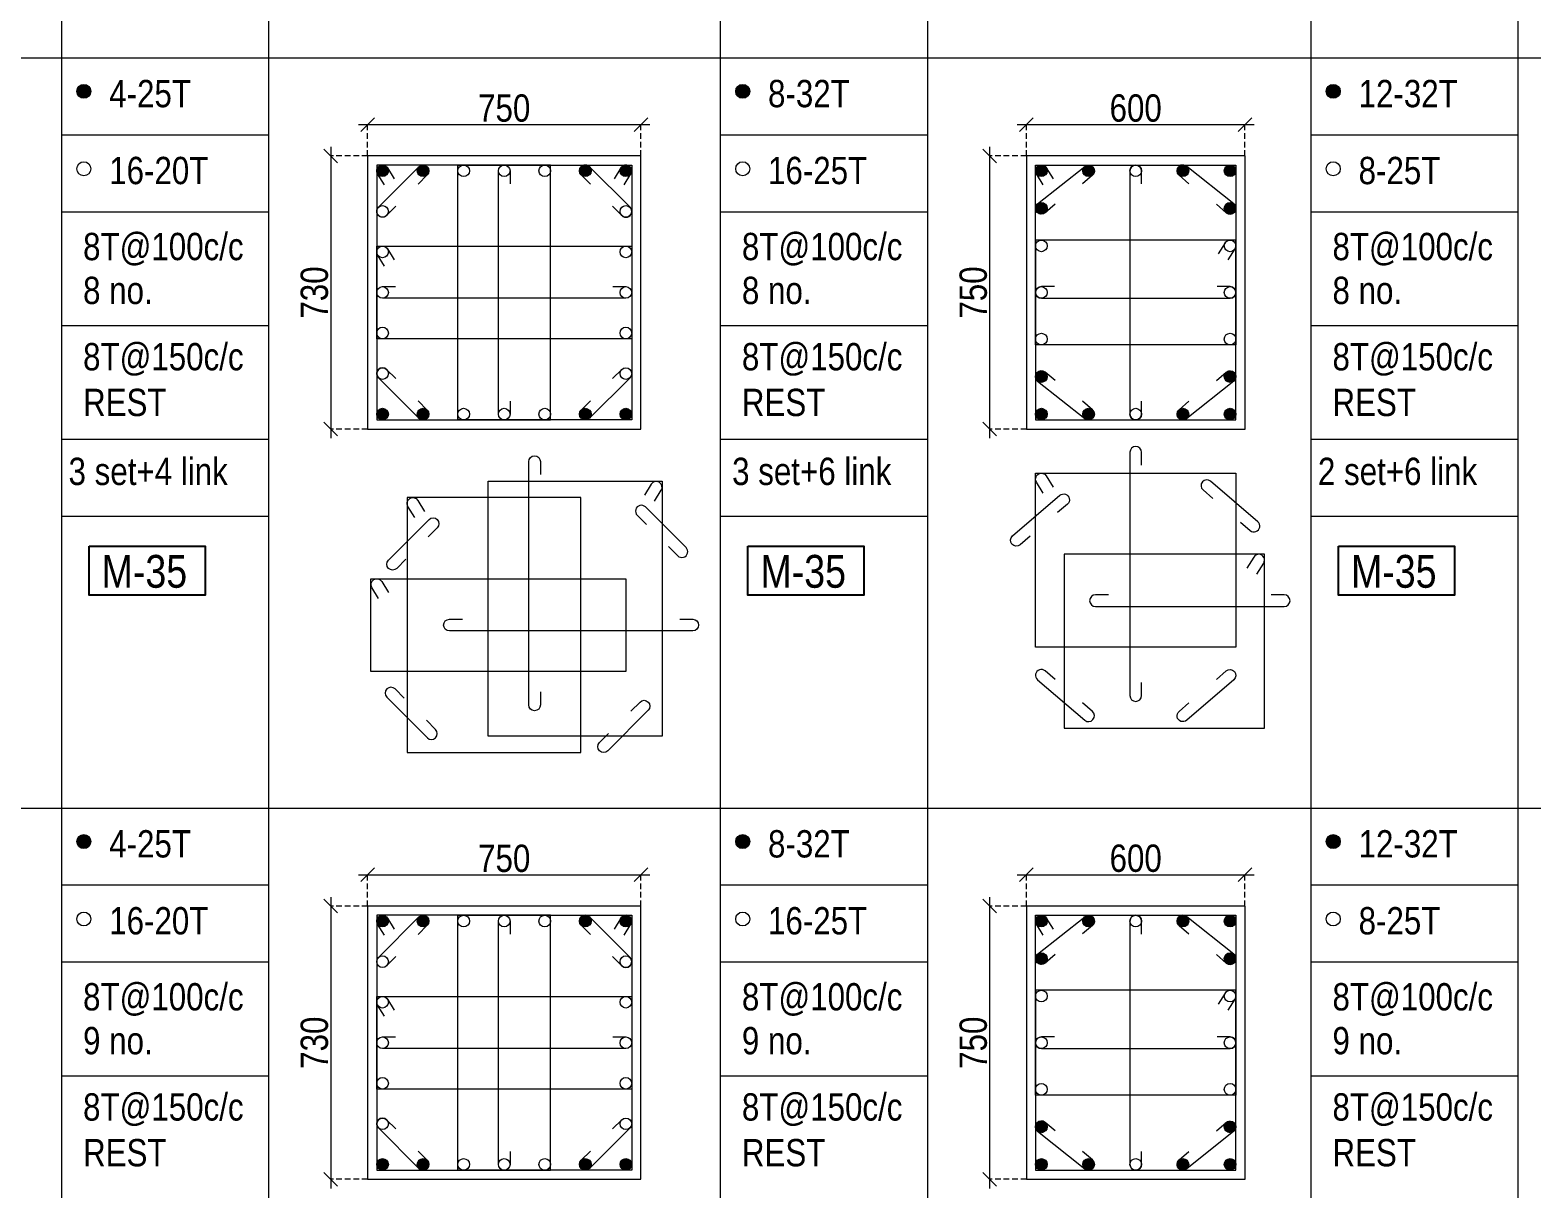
# Model space of a CAD drawing. Header units: millimetres. Extents: x 1112055 to 3390982, y -148532 to 766891.
# Drawn here: x 2329158 to 2345648, y 345047 to 357775 of the extents above; entities that cross this region are included whole.
import ezdxf
from ezdxf.enums import TextEntityAlignment as Align

# ---------------------------------------------------------------- set-up
doc = ezdxf.new("R2010")
doc.units = ezdxf.units.MM
doc.header["$PDMODE"] = 35
doc.header["$PDSIZE"] = -25
doc.linetypes.add('DASHED2', pattern=[0.375, 0.25, -0.125])
doc.linetypes.add('Hidden', pattern=[9.525, 6.35, -3.175])
for name, color, linetype, lineweight in [('B COL. SIZE DIM', 220, 'Continuous', 25), ('B COLSCH', 204, 'Continuous', 20), ('B COLUMN', 1, 'Hidden', 9), ('B STEEL', 34, 'Continuous', 15)]:
    doc.layers.add(name, color=color, linetype=linetype, lineweight=lineweight)
doc.layers.add('B TEXT', color=7, linetype='Continuous')
doc.styles.add('dim inside', font='romans.shx', dxfattribs={"width": 0.8, "height": 125})
doc.styles.add('SWINC', font='swissc.ttf')
doc.dimstyles.new('dim inside', dxfattribs={"dimtxt": 125, "dimasz": 100, "dimexe": 0, "dimexo": 0, "dimgap": 10, "dimtad": 0, "dimdec": 0, "dimzin": 0, "dimdsep": 46, "dimtxsty": 'dim inside', "dimblk": 'SMALL', "dimcen": 0.09, "dimadec": 0, "dimazin": 0, "dimtfac": 1, "dimtdec": 0, "dimtofl": 0, "dimtmove": 0, "dimatfit": 3, "dimfxl": 1, "dimtolj": 1, "dimtzin": 0, "dimarcsym": 2})

# ---------------------------------------------------------------- blocks, each defined once
blk = doc.blocks.new('_Oblique')
at = {"color": 0, "linetype": 'ByBlock', "lineweight": -2}
blk.add_line((-0.5, -0.5), (0.5, 0.5), dxfattribs=at)
blk = doc.blocks.new('*D918')
at = {"layer": 'B COL. SIZE DIM', "color": 250, "lineweight": 9, "ltscale": 250, "transparency": 16777216}
blk.add_line((2332764, 348498), (2335964, 348498), dxfattribs=at)
at = {"layer": 'B COL. SIZE DIM', "color": 250, "linetype": 'DASHED2', "lineweight": 9, "ltscale": 250, "transparency": 16777216}
for p, q in [((2332864, 348153), (2332864, 348498)), ((2335864, 348153), (2335864, 348498))]:
    blk.add_line(p, q, dxfattribs=at)
at = {"layer": 'Defpoints', "color": 0, "ltscale": 250, "transparency": 16777216}
for p in [(2335864, 348498), (2332864, 348153), (2335864, 348153)]:
    blk.add_point(p, dxfattribs=at)
at = {"layer": 'B COL. SIZE DIM', "color": 250, "lineweight": 9, "ltscale": 250, "transparency": 16777216, "xscale": 150, "yscale": 150, "zscale": 150, "rotation": 180}
blk.add_blockref('_Oblique', (2332864, 348498), dxfattribs=at)
at = {"layer": 'B COL. SIZE DIM', "color": 250, "lineweight": 9, "ltscale": 250, "transparency": 16777216, "xscale": 150, "yscale": 150, "zscale": 150}
blk.add_blockref('_Oblique', (2335864, 348498), dxfattribs=at)
at = {"layer": 'B COL. SIZE DIM', "color": 6, "ltscale": 250, "transparency": 16777216, "insert": (2334364, 348676), "char_height": 300, "attachment_point": 5, "style": 'SWINC'}
blk.add_mtext('\\A1;750', dxfattribs=at)
blk = doc.blocks.new('*D919')
at = {"layer": 'B COL. SIZE DIM', "color": 250, "lineweight": 9, "ltscale": 250, "transparency": 16777216}
blk.add_line((2332460, 348253), (2332460, 345053), dxfattribs=at)
at = {"layer": 'B COL. SIZE DIM', "color": 250, "linetype": 'DASHED2', "lineweight": 9, "ltscale": 250, "transparency": 16777216}
for p, q in [((2332864, 348153), (2332460, 348153)), ((2332864, 345153), (2332460, 345153))]:
    blk.add_line(p, q, dxfattribs=at)
at = {"layer": 'Defpoints', "color": 0, "ltscale": 250, "transparency": 16777216}
for p in [(2332864, 348153), (2332460, 345153), (2332864, 345153)]:
    blk.add_point(p, dxfattribs=at)
at = {"layer": 'B COL. SIZE DIM', "color": 250, "lineweight": 9, "ltscale": 250, "transparency": 16777216, "xscale": 150, "yscale": 150, "zscale": 150}
for p, rotation in [((2332460, 348153), 90), ((2332460, 345153), 270)]:
    blk.add_blockref('_Oblique', p, dxfattribs=dict(at, rotation=rotation))
at = {"layer": 'B COL. SIZE DIM', "color": 6, "ltscale": 250, "transparency": 16777216, "insert": (2332281, 346653), "char_height": 300, "attachment_point": 5, "rotation": 90, "style": 'SWINC'}
blk.add_mtext('\\A1;730', dxfattribs=at)
blk = doc.blocks.new('*D920')
at = {"layer": 'B COL. SIZE DIM', "color": 250, "lineweight": 9, "ltscale": 250, "transparency": 16777216}
blk.add_line((2332764, 356737), (2335964, 356737), dxfattribs=at)
at = {"layer": 'B COL. SIZE DIM', "color": 250, "linetype": 'DASHED2', "lineweight": 9, "ltscale": 250, "transparency": 16777216}
for p, q in [((2332864, 356392), (2332864, 356737)), ((2335864, 356392), (2335864, 356737))]:
    blk.add_line(p, q, dxfattribs=at)
at = {"layer": 'Defpoints', "color": 0, "ltscale": 250, "transparency": 16777216}
for p in [(2335864, 356737), (2332864, 356392), (2335864, 356392)]:
    blk.add_point(p, dxfattribs=at)
at = {"layer": 'B COL. SIZE DIM', "color": 250, "lineweight": 9, "ltscale": 250, "transparency": 16777216, "xscale": 150, "yscale": 150, "zscale": 150, "rotation": 180}
blk.add_blockref('_Oblique', (2332864, 356737), dxfattribs=at)
at = {"layer": 'B COL. SIZE DIM', "color": 250, "lineweight": 9, "ltscale": 250, "transparency": 16777216, "xscale": 150, "yscale": 150, "zscale": 150}
blk.add_blockref('_Oblique', (2335864, 356737), dxfattribs=at)
at = {"layer": 'B COL. SIZE DIM', "color": 6, "ltscale": 250, "transparency": 16777216, "insert": (2334364, 356916), "char_height": 300, "attachment_point": 5, "style": 'SWINC'}
blk.add_mtext('\\A1;750', dxfattribs=at)
blk = doc.blocks.new('*D921')
at = {"layer": 'B COL. SIZE DIM', "color": 250, "lineweight": 9, "ltscale": 250, "transparency": 16777216}
blk.add_line((2332460, 356492), (2332460, 353292), dxfattribs=at)
at = {"layer": 'B COL. SIZE DIM', "color": 250, "linetype": 'DASHED2', "lineweight": 9, "ltscale": 250, "transparency": 16777216}
for p, q in [((2332864, 356392), (2332460, 356392)), ((2332864, 353392), (2332460, 353392))]:
    blk.add_line(p, q, dxfattribs=at)
at = {"layer": 'Defpoints', "color": 0, "ltscale": 250, "transparency": 16777216}
for p in [(2332864, 356392), (2332460, 353392), (2332864, 353392)]:
    blk.add_point(p, dxfattribs=at)
at = {"layer": 'B COL. SIZE DIM', "color": 250, "lineweight": 9, "ltscale": 250, "transparency": 16777216, "xscale": 150, "yscale": 150, "zscale": 150}
for p, rotation in [((2332460, 356392), 90), ((2332460, 353392), 270)]:
    blk.add_blockref('_Oblique', p, dxfattribs=dict(at, rotation=rotation))
at = {"layer": 'B COL. SIZE DIM', "color": 6, "ltscale": 250, "transparency": 16777216, "insert": (2332281, 354892), "char_height": 300, "attachment_point": 5, "rotation": 90, "style": 'SWINC'}
blk.add_mtext('\\A1;730', dxfattribs=at)
blk = doc.blocks.new('*D930')
at = {"layer": 'B COL. SIZE DIM', "color": 250, "lineweight": 9, "ltscale": 250, "transparency": 16777216}
blk.add_line((2339997, 348498), (2342597, 348498), dxfattribs=at)
at = {"layer": 'B COL. SIZE DIM', "color": 250, "linetype": 'DASHED2', "lineweight": 9, "ltscale": 250, "transparency": 16777216}
for p, q in [((2340097, 348153), (2340097, 348498)), ((2342497, 348153), (2342497, 348498))]:
    blk.add_line(p, q, dxfattribs=at)
at = {"layer": 'Defpoints', "color": 0, "ltscale": 250, "transparency": 16777216}
for p in [(2342497, 348498), (2340097, 348153), (2342497, 348153)]:
    blk.add_point(p, dxfattribs=at)
at = {"layer": 'B COL. SIZE DIM', "color": 250, "lineweight": 9, "ltscale": 250, "transparency": 16777216, "xscale": 150, "yscale": 150, "zscale": 150, "rotation": 180}
blk.add_blockref('_Oblique', (2340097, 348498), dxfattribs=at)
at = {"layer": 'B COL. SIZE DIM', "color": 250, "lineweight": 9, "ltscale": 250, "transparency": 16777216, "xscale": 150, "yscale": 150, "zscale": 150}
blk.add_blockref('_Oblique', (2342497, 348498), dxfattribs=at)
at = {"layer": 'B COL. SIZE DIM', "color": 6, "ltscale": 250, "transparency": 16777216, "insert": (2341297, 348677), "char_height": 300, "attachment_point": 5, "style": 'SWINC'}
blk.add_mtext('\\A1;600', dxfattribs=at)
blk = doc.blocks.new('*D931')
at = {"layer": 'B COL. SIZE DIM', "color": 250, "lineweight": 9, "ltscale": 250, "transparency": 16777216}
blk.add_line((2339693, 348253), (2339693, 345053), dxfattribs=at)
at = {"layer": 'B COL. SIZE DIM', "color": 250, "linetype": 'DASHED2', "lineweight": 9, "ltscale": 250, "transparency": 16777216}
for p, q in [((2340097, 348153), (2339693, 348153)), ((2340097, 345153), (2339693, 345153))]:
    blk.add_line(p, q, dxfattribs=at)
at = {"layer": 'Defpoints', "color": 0, "ltscale": 250, "transparency": 16777216}
for p in [(2340097, 348153), (2339693, 345153), (2340097, 345153)]:
    blk.add_point(p, dxfattribs=at)
at = {"layer": 'B COL. SIZE DIM', "color": 250, "lineweight": 9, "ltscale": 250, "transparency": 16777216, "xscale": 150, "yscale": 150, "zscale": 150}
for p, rotation in [((2339693, 348153), 90), ((2339693, 345153), 270)]:
    blk.add_blockref('_Oblique', p, dxfattribs=dict(at, rotation=rotation))
at = {"layer": 'B COL. SIZE DIM', "color": 6, "ltscale": 250, "transparency": 16777216, "insert": (2339515, 346653), "char_height": 300, "attachment_point": 5, "rotation": 90, "style": 'SWINC'}
blk.add_mtext('\\A1;750', dxfattribs=at)
blk = doc.blocks.new('*D932')
at = {"layer": 'B COL. SIZE DIM', "color": 250, "lineweight": 9, "ltscale": 250, "transparency": 16777216}
blk.add_line((2339997, 356737), (2342597, 356737), dxfattribs=at)
at = {"layer": 'B COL. SIZE DIM', "color": 250, "linetype": 'DASHED2', "lineweight": 9, "ltscale": 250, "transparency": 16777216}
for p, q in [((2340097, 356392), (2340097, 356737)), ((2342497, 356392), (2342497, 356737))]:
    blk.add_line(p, q, dxfattribs=at)
at = {"layer": 'Defpoints', "color": 0, "ltscale": 250, "transparency": 16777216}
for p in [(2342497, 356737), (2340097, 356392), (2342497, 356392)]:
    blk.add_point(p, dxfattribs=at)
at = {"layer": 'B COL. SIZE DIM', "color": 250, "lineweight": 9, "ltscale": 250, "transparency": 16777216, "xscale": 150, "yscale": 150, "zscale": 150, "rotation": 180}
blk.add_blockref('_Oblique', (2340097, 356737), dxfattribs=at)
at = {"layer": 'B COL. SIZE DIM', "color": 250, "lineweight": 9, "ltscale": 250, "transparency": 16777216, "xscale": 150, "yscale": 150, "zscale": 150}
blk.add_blockref('_Oblique', (2342497, 356737), dxfattribs=at)
at = {"layer": 'B COL. SIZE DIM', "color": 6, "ltscale": 250, "transparency": 16777216, "insert": (2341297, 356916), "char_height": 300, "attachment_point": 5, "style": 'SWINC'}
blk.add_mtext('\\A1;600', dxfattribs=at)
blk = doc.blocks.new('*D933')
at = {"layer": 'B COL. SIZE DIM', "color": 250, "lineweight": 9, "ltscale": 250, "transparency": 16777216}
blk.add_line((2339693, 356492), (2339693, 353292), dxfattribs=at)
at = {"layer": 'B COL. SIZE DIM', "color": 250, "linetype": 'DASHED2', "lineweight": 9, "ltscale": 250, "transparency": 16777216}
for p, q in [((2340097, 356392), (2339693, 356392)), ((2340097, 353392), (2339693, 353392))]:
    blk.add_line(p, q, dxfattribs=at)
at = {"layer": 'Defpoints', "color": 0, "ltscale": 250, "transparency": 16777216}
for p in [(2340097, 356392), (2339693, 353392), (2340097, 353392)]:
    blk.add_point(p, dxfattribs=at)
at = {"layer": 'B COL. SIZE DIM', "color": 250, "lineweight": 9, "ltscale": 250, "transparency": 16777216, "xscale": 150, "yscale": 150, "zscale": 150}
for p, rotation in [((2339693, 356392), 90), ((2339693, 353392), 270)]:
    blk.add_blockref('_Oblique', p, dxfattribs=dict(at, rotation=rotation))
at = {"layer": 'B COL. SIZE DIM', "color": 6, "ltscale": 250, "transparency": 16777216, "insert": (2339515, 354892), "char_height": 300, "attachment_point": 5, "rotation": 90, "style": 'SWINC'}
blk.add_mtext('\\A1;750', dxfattribs=at)

msp = doc.modelspace()

# ---------------------------------------------------------------- hatches: boundary and pattern name
at = {"layer": 'B STEEL', "lineweight": 9, "ltscale": 0.5}
h = msp.add_hatch(color=34, dxfattribs=at)
edge = h.paths.add_edge_path()
edge.add_arc((2329748.6, 357101.6), 76.8, 0, 360)
h = msp.add_hatch(color=34, dxfattribs=at)
edge = h.paths.add_edge_path()
edge.add_arc((2336982.1, 357101.6), 76.8, 0, 360)
h = msp.add_hatch(color=34, dxfattribs=at)
edge = h.paths.add_edge_path()
edge.add_arc((2343466.1, 357101.6), 76.8, 0, 360)
h = msp.add_hatch(color=34, dxfattribs=at)
edge = h.paths.add_edge_path()
edge.add_arc((2333027.8, 356228.4), 64, 0, 360)
at = {"layer": 'B STEEL'}
h = msp.add_hatch(color=34, dxfattribs=at)
edge = h.paths.add_edge_path()
edge.add_arc((2333473.1, 356228.4), 64, 0, 360)
h = msp.add_hatch(color=34, dxfattribs=at)
edge = h.paths.add_edge_path()
edge.add_arc((2335254.4, 356228.4), 64, 0, 360)
at = {"layer": 'B STEEL', "lineweight": 9, "ltscale": 0.5}
h = msp.add_hatch(color=34, dxfattribs=at)
edge = h.paths.add_edge_path()
edge.add_arc((2335699.7, 356228.4), 64, 180, 540, ccw=False)
h = msp.add_hatch(color=34, dxfattribs=at)
edge = h.paths.add_edge_path()
edge.add_arc((2340261.3, 356228.4), 64, 0, 360)
at = {"layer": 'B STEEL', "lineweight": 30}
h = msp.add_hatch(color=34, dxfattribs=at)
edge = h.paths.add_edge_path()
edge.add_arc((2340779.3, 356228.4), 64, 0, 360)
h = msp.add_hatch(color=34, dxfattribs=at)
edge = h.paths.add_edge_path()
edge.add_arc((2341815.3, 356228.4), 64, 0, 360)
at = {"layer": 'B STEEL', "lineweight": 9, "ltscale": 0.5}
h = msp.add_hatch(color=34, dxfattribs=at)
edge = h.paths.add_edge_path()
edge.add_arc((2342333.3, 356228.4), 64, 180, 540, ccw=False)
at = {"layer": 'B STEEL', "lineweight": 30}
h = msp.add_hatch(color=34, dxfattribs=at)
edge = h.paths.add_edge_path()
edge.add_arc((2340261.3, 355816.4), 64, 0, 360)
h = msp.add_hatch(color=34, dxfattribs=at)
edge = h.paths.add_edge_path()
edge.add_arc((2342333.3, 355816.4), 64, 0, 360)
h = msp.add_hatch(color=34, dxfattribs=at)
edge = h.paths.add_edge_path()
edge.add_arc((2340261.3, 353968.4), 64, 0, 360)
h = msp.add_hatch(color=34, dxfattribs=at)
edge = h.paths.add_edge_path()
edge.add_arc((2342333.3, 353968.4), 64, 0, 360)
at = {"layer": 'B STEEL', "lineweight": 9, "ltscale": 0.5}
h = msp.add_hatch(color=34, dxfattribs=at)
edge = h.paths.add_edge_path()
edge.add_arc((2333027.8, 353556.4), 64, 0, 360, ccw=False)
at = {"layer": 'B STEEL'}
h = msp.add_hatch(color=34, dxfattribs=at)
edge = h.paths.add_edge_path()
edge.add_arc((2333473.1, 353556.4), 64, 0, 360)
h = msp.add_hatch(color=34, dxfattribs=at)
edge = h.paths.add_edge_path()
edge.add_arc((2335254.4, 353556.4), 64, 0, 360)
at = {"layer": 'B STEEL', "lineweight": 9, "ltscale": 0.5}
h = msp.add_hatch(color=34, dxfattribs=at)
edge = h.paths.add_edge_path()
edge.add_arc((2335699.7, 353556.4), 64, -180, 180)
h = msp.add_hatch(color=34, dxfattribs=at)
edge = h.paths.add_edge_path()
edge.add_arc((2340261.3, 353556.4), 64, 0, 360, ccw=False)
at = {"layer": 'B STEEL', "lineweight": 30}
h = msp.add_hatch(color=34, dxfattribs=at)
edge = h.paths.add_edge_path()
edge.add_arc((2340779.3, 353556.4), 64, 0, 360)
h = msp.add_hatch(color=34, dxfattribs=at)
edge = h.paths.add_edge_path()
edge.add_arc((2341815.3, 353556.4), 64, 0, 360)
at = {"layer": 'B STEEL', "lineweight": 9, "ltscale": 0.5}
h = msp.add_hatch(color=34, dxfattribs=at)
edge = h.paths.add_edge_path()
edge.add_arc((2342333.3, 353556.4), 64, -180, 180)
h = msp.add_hatch(color=34, dxfattribs=at)
edge = h.paths.add_edge_path()
edge.add_arc((2329748.6, 348861.8), 76.8, 0, 360)
h = msp.add_hatch(color=34, dxfattribs=at)
edge = h.paths.add_edge_path()
edge.add_arc((2336982.1, 348861.8), 76.8, 0, 360)
h = msp.add_hatch(color=34, dxfattribs=at)
edge = h.paths.add_edge_path()
edge.add_arc((2343466.1, 348861.8), 76.8, 0, 360)
h = msp.add_hatch(color=34, dxfattribs=at)
edge = h.paths.add_edge_path()
edge.add_arc((2333027.8, 347988.6), 64, 0, 360)
at = {"layer": 'B STEEL'}
h = msp.add_hatch(color=34, dxfattribs=at)
edge = h.paths.add_edge_path()
edge.add_arc((2333473.1, 347988.6), 64, 0, 360)
h = msp.add_hatch(color=34, dxfattribs=at)
edge = h.paths.add_edge_path()
edge.add_arc((2335254.4, 347988.6), 64, 0, 360)
at = {"layer": 'B STEEL', "lineweight": 9, "ltscale": 0.5}
h = msp.add_hatch(color=34, dxfattribs=at)
edge = h.paths.add_edge_path()
edge.add_arc((2335699.7, 347988.6), 64, 180, 540, ccw=False)
h = msp.add_hatch(color=34, dxfattribs=at)
edge = h.paths.add_edge_path()
edge.add_arc((2340261.3, 347988.6), 64, 0, 360)
at = {"layer": 'B STEEL', "lineweight": 30}
h = msp.add_hatch(color=34, dxfattribs=at)
edge = h.paths.add_edge_path()
edge.add_arc((2340779.3, 347988.6), 64, 0, 360)
h = msp.add_hatch(color=34, dxfattribs=at)
edge = h.paths.add_edge_path()
edge.add_arc((2341815.3, 347988.6), 64, 0, 360)
at = {"layer": 'B STEEL', "lineweight": 9, "ltscale": 0.5}
h = msp.add_hatch(color=34, dxfattribs=at)
edge = h.paths.add_edge_path()
edge.add_arc((2342333.3, 347988.6), 64, 180, 540, ccw=False)
at = {"layer": 'B STEEL', "lineweight": 30}
h = msp.add_hatch(color=34, dxfattribs=at)
edge = h.paths.add_edge_path()
edge.add_arc((2340261.3, 347576.6), 64, 0, 360)
h = msp.add_hatch(color=34, dxfattribs=at)
edge = h.paths.add_edge_path()
edge.add_arc((2342333.3, 347576.6), 64, 0, 360)
h = msp.add_hatch(color=34, dxfattribs=at)
edge = h.paths.add_edge_path()
edge.add_arc((2340261.3, 345728.6), 64, 0, 360)
h = msp.add_hatch(color=34, dxfattribs=at)
edge = h.paths.add_edge_path()
edge.add_arc((2342333.3, 345728.6), 64, 0, 360)
at = {"layer": 'B STEEL', "lineweight": 9, "ltscale": 0.5}
h = msp.add_hatch(color=34, dxfattribs=at)
edge = h.paths.add_edge_path()
edge.add_arc((2333027.8, 345316.6), 64, 0, 360, ccw=False)
at = {"layer": 'B STEEL'}
h = msp.add_hatch(color=34, dxfattribs=at)
edge = h.paths.add_edge_path()
edge.add_arc((2333473.1, 345316.6), 64, 0, 360)
h = msp.add_hatch(color=34, dxfattribs=at)
edge = h.paths.add_edge_path()
edge.add_arc((2335254.4, 345316.6), 64, 0, 360)
at = {"layer": 'B STEEL', "lineweight": 9, "ltscale": 0.5}
h = msp.add_hatch(color=34, dxfattribs=at)
edge = h.paths.add_edge_path()
edge.add_arc((2335699.7, 345316.6), 64, -180, 180)
h = msp.add_hatch(color=34, dxfattribs=at)
edge = h.paths.add_edge_path()
edge.add_arc((2340261.3, 345316.6), 64, 0, 360, ccw=False)
at = {"layer": 'B STEEL', "lineweight": 30}
h = msp.add_hatch(color=34, dxfattribs=at)
edge = h.paths.add_edge_path()
edge.add_arc((2340779.3, 345316.6), 64, 0, 360)
h = msp.add_hatch(color=34, dxfattribs=at)
edge = h.paths.add_edge_path()
edge.add_arc((2341815.3, 345316.6), 64, 0, 360)
at = {"layer": 'B STEEL', "lineweight": 9, "ltscale": 0.5}
h = msp.add_hatch(color=34, dxfattribs=at)
edge = h.paths.add_edge_path()
edge.add_arc((2342333.3, 345316.6), 64, -180, 180)

# ---------------------------------------------------------------- linework, layer by layer
at = {"layer": 'B COLSCH', "color": 250, "lineweight": 0}
for p, q in [((2329502.3, 382189.4), (2329502.3, 332750.4)), ((2331776.7, 382189.4), (2331776.7, 323875.2)), ((2336735.9, 382189.4), (2336735.9, 332750.4)), ((2339010.2, 382189.4), (2339010.2, 323875.2)), ((2343219.8, 382189.4), (2343219.8, 332750.4)), ((2345494.2, 382189.4), (2345494.2, 323875.2)), ((2235553.4, 357469.9), (2364668.6, 357469.9)), ((2329502.3, 356624.9), (2331776.7, 356624.9)), ((2336735.9, 356624.9), (2339010.2, 356624.9)), ((2343219.8, 356624.9), (2345494.2, 356624.9)), ((2329502.3, 355779.9), (2331776.7, 355779.9)), ((2336735.9, 355779.9), (2339010.2, 355779.9)), ((2343219.8, 355779.9), (2345494.2, 355779.9)), ((2329502.3, 354530.1), (2331776.7, 354530.1)), ((2336735.9, 354530.1), (2339010.2, 354530.1)), ((2343219.8, 354530.1), (2345494.2, 354530.1)), ((2329502.3, 353280.4), (2331776.7, 353280.4)), ((2336735.9, 353280.4), (2339010.2, 353280.4)), ((2343219.8, 353280.4), (2345494.2, 353280.4)), ((2329502.3, 352435.4), (2331776.7, 352435.4)), ((2336735.9, 352435.4), (2339010.2, 352435.4)), ((2343219.8, 352435.4), (2345494.2, 352435.4)), ((2235553.4, 349230.1), (2364668.6, 349230.1)), ((2329502.3, 348385.1), (2331776.7, 348385.1)), ((2336735.9, 348385.1), (2339010.2, 348385.1)), ((2343219.8, 348385.1), (2345494.2, 348385.1)), ((2329502.3, 347540.1), (2331776.7, 347540.1)), ((2336735.9, 347540.1), (2339010.2, 347540.1)), ((2343219.8, 347540.1), (2345494.2, 347540.1)), ((2329502.3, 346290.3), (2331776.7, 346290.3)), ((2336735.9, 346290.3), (2339010.2, 346290.3)), ((2343219.8, 346290.3), (2345494.2, 346290.3))]:
    msp.add_line(p, q, dxfattribs=at)
at = {"layer": 'B COLUMN', "color": 1, "linetype": 'ByBlock', "lineweight": 20}
for points in [[(2332863.8, 353392.4), (2335863.8, 353392.4), (2335863.8, 356392.4), (2332863.8, 356392.4)], [(2340097.3, 353392.4), (2342497.3, 353392.4), (2342497.3, 356392.4), (2340097.3, 356392.4)], [(2332863.8, 345152.6), (2335863.8, 345152.6), (2335863.8, 348152.6), (2332863.8, 348152.6)], [(2340097.3, 345152.6), (2342497.3, 345152.6), (2342497.3, 348152.6), (2340097.3, 348152.6)]]:
    msp.add_lwpolyline(points, close=True, dxfattribs=at)
at = {"layer": 'B STEEL', "color": 34, "lineweight": 9, "ltscale": 0.5}
for points in [[(2332963.8, 353492.4), (2334873.1, 353492.4), (2334873.1, 356292.4), (2332963.8, 356292.4)], [(2335763.8, 353492.4), (2333854.4, 353492.4), (2333854.4, 356292.4), (2335763.8, 356292.4)], [(2342397.3, 354316.4), (2340197.3, 354316.4), (2340197.3, 356292.4), (2342397.3, 356292.4)], [(2332963.8, 355401.8), (2335763.8, 355401.8), (2335763.8, 354383.1), (2332963.8, 354383.1)], [(2342397.3, 355468.4), (2340197.3, 355468.4), (2340197.3, 353492.4), (2342397.3, 353492.4)], [(2342397.3, 350998.1), (2340197.3, 350998.1), (2340197.3, 352907.5), (2342397.3, 352907.5)], [(2336097.2, 350018.4), (2334187.8, 350018.4), (2334187.8, 352818.4), (2336097.2, 352818.4)], [(2333297.2, 349839.9), (2335206.5, 349839.9), (2335206.5, 352639.9), (2333297.2, 352639.9)], [(2342712.1, 352016.8), (2340512.1, 352016.8), (2340512.1, 350107.5), (2342712.1, 350107.5)], [(2332900.9, 351749.2), (2335700.9, 351749.2), (2335700.9, 350730.5), (2332900.9, 350730.5)], [(2332963.8, 345252.6), (2334873.1, 345252.6), (2334873.1, 348052.6), (2332963.8, 348052.6)], [(2335763.8, 345252.6), (2333854.4, 345252.6), (2333854.4, 348052.6), (2335763.8, 348052.6)], [(2342397.3, 346076.6), (2340197.3, 346076.6), (2340197.3, 348052.6), (2342397.3, 348052.6)], [(2332963.8, 347161.9), (2335763.8, 347161.9), (2335763.8, 346143.2), (2332963.8, 346143.2)], [(2342397.3, 347228.6), (2340197.3, 347228.6), (2340197.3, 345252.6), (2342397.3, 345252.6)]]:
    msp.add_lwpolyline(points, close=True, dxfattribs=at)
for points in [[(2333048, 356073.4), (2332973.3, 356194.9, -1), (2333082.3, 356262), (2333157.1, 356140.5)], [(2333173.9, 355838.7), (2333073.1, 355737.8, -1), (2332982.5, 355828.4), (2333427.8, 356273.7, -1), (2333518.4, 356183.1), (2333417.5, 356082.3)], [(2334427.8, 353699.1), (2334427.8, 353556.4, -1), (2334299.7, 353556.4), (2334299.7, 356228.4, -1), (2334427.8, 356228.4), (2334427.8, 356085.8)], [(2335553.6, 355838.7), (2335654.5, 355737.8, 1), (2335745, 355828.4), (2335299.7, 356273.7, 1), (2335209.1, 356183.1), (2335310, 356082.3)], [(2335679.5, 356073.4), (2335754.3, 356194.9, 1), (2335645.2, 356262), (2335570.5, 356140.5)], [(2340281.6, 356073.4), (2340206.8, 356194.9, -1), (2340315.8, 356262), (2340390.6, 356140.5)], [(2340411.2, 355860.9), (2340303.1, 355767.9, -1), (2340219.6, 355865), (2340737.6, 356277, -1), (2340821.1, 356179.9), (2340712.9, 356086.9)], [(2341361.3, 356085.8), (2341361.3, 356228.4, 1), (2341233.3, 356228.4), (2341233.3, 353556.4, 1), (2341361.3, 353556.4), (2341361.3, 353699.1)], [(2342183.4, 355860.9), (2342291.6, 355767.9, 1), (2342375, 355865), (2341857, 356277, 1), (2341773.6, 356179.9), (2341881.7, 356086.9)], [(2333048, 355182.7), (2332973.3, 355304.2, -1), (2333082.3, 355371.3), (2333157.1, 355249.8)], [(2342313, 355249.4), (2342387.8, 355370.9, 1), (2342278.8, 355438), (2342204, 355316.5)], [(2335557.1, 354956.4), (2335699.7, 354956.4, -1), (2335699.7, 354828.4), (2333027.8, 354828.4, -1), (2333027.8, 354956.4), (2333170.4, 354956.4)], [(2340404, 354956.4), (2340261.3, 354956.4, 1), (2340261.3, 354828.4), (2342333.3, 354828.4, 1), (2342333.3, 354956.4), (2342190.6, 354956.4)], [(2333173.9, 353946.2), (2333073.1, 354047, 1), (2332982.5, 353956.5), (2333427.8, 353511.2, 1), (2333518.4, 353601.7), (2333417.5, 353702.6)], [(2335553.6, 353946.2), (2335654.5, 354047, -1), (2335745, 353956.5), (2335299.7, 353511.2, -1), (2335209.1, 353601.7), (2335310, 353702.6)], [(2340411.2, 353924), (2340303.1, 354017, 1), (2340219.6, 353919.9), (2340737.6, 353507.9, 1), (2340821.1, 353605), (2340712.9, 353698)], [(2342183.4, 353924), (2342291.6, 354017, -1), (2342375, 353919.9), (2341857, 353507.9, -1), (2341773.6, 353605), (2341881.7, 353698)], [(2334761.2, 350505.1), (2334761.2, 350362.4, -1), (2334633.2, 350362.4), (2334633.2, 353034.4, -1), (2334761.2, 353034.4), (2334761.2, 352891.8)], [(2341361.3, 352994.8), (2341361.3, 353137.5, 1), (2341233.3, 353137.5), (2341233.3, 350465.5, 1), (2341361.3, 350465.5), (2341361.3, 350608.2)], [(2340281.6, 352688.4), (2340206.8, 352809.9, -1), (2340315.8, 352877), (2340390.6, 352755.5)], [(2336012.9, 352599.4), (2336087.7, 352720.9, 1), (2335978.7, 352788), (2335903.9, 352666.5)], [(2342446.4, 352370.8), (2342554.5, 352277.9, 1), (2342638, 352374.9), (2342120, 352820.3, 1), (2342036.5, 352723.2), (2342144.7, 352630.2)], [(2333381.5, 352420.8), (2333306.7, 352542.3, -1), (2333415.7, 352609.4), (2333490.5, 352487.9)], [(2340137.3, 352215.2), (2340029.1, 352122.2, -1), (2339945.6, 352219.3), (2340463.6, 352664.6, -1), (2340547.1, 352567.5), (2340438.9, 352474.5)], [(2333284.7, 351963.5), (2333183.8, 351862.6, -1), (2333093.3, 351953.1), (2333538.6, 352398.5, -1), (2333629.1, 352307.9), (2333528.3, 352207.1)], [(2336168.6, 352101.7), (2336269.5, 352000.8, 1), (2336360, 352091.4), (2335914.7, 352536.7, 1), (2335824.1, 352446.1), (2335925, 352345.3)], [(2342627.8, 351797.7), (2342702.6, 351919.2, 1), (2342593.5, 351986.3), (2342518.8, 351864.9)], [(2332985.1, 351530.2), (2332910.4, 351651.6, -1), (2333019.4, 351718.8), (2333094.2, 351597.3)], [(2340998.1, 351571.5), (2340855.4, 351571.5, 1), (2340855.4, 351443.4), (2342927.4, 351443.4, 1), (2342927.4, 351571.5), (2342784.8, 351571.5)], [(2336291.3, 351303.9), (2336433.9, 351303.9, -1), (2336433.9, 351175.9), (2333762, 351175.9, -1), (2333762, 351303.9), (2333904.6, 351303.9)], [(2340411.2, 350643.7), (2340303.1, 350736.7, 1), (2340219.6, 350639.6), (2340737.6, 350194.2, 1), (2340821.1, 350291.3), (2340712.9, 350384.3)], [(2342183.4, 350643.7), (2342291.6, 350736.7, -1), (2342375, 350639.6), (2341857, 350194.2, -1), (2341773.6, 350291.3), (2341881.7, 350384.3)], [(2333265.9, 350437.1), (2333165.1, 350538, 1), (2333074.5, 350447.5), (2333519.9, 350002.1, 1), (2333610.4, 350092.7), (2333509.5, 350193.5)], [(2335753.9, 350293.6), (2335854.8, 350394.5, -1), (2335945.3, 350304), (2335500, 349858.6, -1), (2335409.4, 349949.2), (2335510.3, 350050)], [(2333048, 347833.5), (2332973.3, 347955, -1), (2333082.3, 348022.1), (2333157.1, 347900.6)], [(2333173.9, 347598.8), (2333073.1, 347498, -1), (2332982.5, 347588.5), (2333427.8, 348033.8, -1), (2333518.4, 347943.3), (2333417.5, 347842.4)], [(2334427.8, 345459.3), (2334427.8, 345316.6, -1), (2334299.7, 345316.6), (2334299.7, 347988.6, -1), (2334427.8, 347988.6), (2334427.8, 347845.9)], [(2335553.6, 347598.8), (2335654.5, 347498, 1), (2335745, 347588.5), (2335299.7, 348033.8, 1), (2335209.1, 347943.3), (2335310, 347842.4)], [(2335679.5, 347833.5), (2335754.3, 347955, 1), (2335645.2, 348022.1), (2335570.5, 347900.6)], [(2340281.6, 347833.5), (2340206.8, 347955, -1), (2340315.8, 348022.1), (2340390.6, 347900.6)], [(2340411.2, 347621), (2340303.1, 347528, -1), (2340219.6, 347625.1), (2340737.6, 348037.1, -1), (2340821.1, 347940), (2340712.9, 347847)], [(2341361.3, 347845.9), (2341361.3, 347988.6, 1), (2341233.3, 347988.6), (2341233.3, 345316.6, 1), (2341361.3, 345316.6), (2341361.3, 345459.2)], [(2342183.4, 347621), (2342291.6, 347528, 1), (2342375, 347625.1), (2341857, 348037.1, 1), (2341773.6, 347940), (2341881.7, 347847)], [(2333048, 346942.9), (2332973.3, 347064.4, -1), (2333082.3, 347131.5), (2333157.1, 347010)], [(2342313, 347009.5), (2342387.8, 347131, 1), (2342278.8, 347198.1), (2342204, 347076.6)], [(2335557.1, 346716.6), (2335699.7, 346716.6, -1), (2335699.7, 346588.6), (2333027.8, 346588.6, -1), (2333027.8, 346716.6), (2333170.4, 346716.6)], [(2340404, 346716.6), (2340261.3, 346716.6, 1), (2340261.3, 346588.6), (2342333.3, 346588.6, 1), (2342333.3, 346716.6), (2342190.6, 346716.6)], [(2333173.9, 345706.3), (2333073.1, 345807.2, 1), (2332982.5, 345716.7), (2333427.8, 345271.3, 1), (2333518.4, 345361.9), (2333417.5, 345462.7)], [(2335553.6, 345706.3), (2335654.5, 345807.2, -1), (2335745, 345716.7), (2335299.7, 345271.3, -1), (2335209.1, 345361.9), (2335310, 345462.7)], [(2340411.2, 345684.1), (2340303.1, 345777.1, 1), (2340219.6, 345680), (2340737.6, 345268, 1), (2340821.1, 345365.1), (2340712.9, 345458.1)], [(2342183.4, 345684.1), (2342291.6, 345777.1, -1), (2342375, 345680), (2341857, 345268, -1), (2341773.6, 345365.1), (2341881.7, 345458.1)]]:
    msp.add_lwpolyline(points, format="xyb", dxfattribs=at)
for centre, radius in [((2329748.6, 357101.6), 76.8), ((2336982.1, 357101.6), 76.8), ((2343466.1, 357101.6), 76.8), ((2329748.6, 356251.3), 76.8), ((2333027.8, 356228.4), 64), ((2333473.1, 356228.4), 64), ((2333918.4, 356228.4), 64), ((2334363.8, 356228.4), 64), ((2334809.1, 356228.4), 64), ((2335254.4, 356228.4), 64), ((2335699.7, 356228.4), 64), ((2336982.1, 356251.3), 76.8), ((2340261.3, 356228.4), 64), ((2340779.3, 356228.4), 64), ((2341297.3, 356228.4), 64), ((2341815.3, 356228.4), 64), ((2342333.3, 356228.4), 64), ((2343466.1, 356251.3), 76.8), ((2340261.3, 355816.4), 64), ((2342333.3, 355816.4), 64), ((2333027.8, 355783.1), 64), ((2335699.7, 355783.1), 64), ((2333027.8, 355337.8), 64), ((2335699.7, 355337.8), 64), ((2340261.3, 355404.4), 64), ((2342333.3, 355404.4), 64), ((2333027.8, 354892.4), 64), ((2335699.7, 354892.4), 64), ((2340261.3, 354892.4), 64), ((2342333.3, 354892.4), 64), ((2333027.8, 354447.1), 64), ((2335699.7, 354447.1), 64), ((2340261.3, 354380.4), 64), ((2342333.3, 354380.4), 64), ((2333027.8, 354001.8), 64), ((2335699.7, 354001.8), 64), ((2340261.3, 353968.4), 64), ((2342333.3, 353968.4), 64), ((2333027.8, 353556.4), 64), ((2333473.1, 353556.4), 64), ((2333918.4, 353556.4), 64), ((2334363.8, 353556.4), 64), ((2334809.1, 353556.4), 64), ((2335254.4, 353556.4), 64), ((2335699.7, 353556.4), 64), ((2340261.3, 353556.4), 64), ((2340779.3, 353556.4), 64), ((2341297.3, 353556.4), 64), ((2341815.3, 353556.4), 64), ((2342333.3, 353556.4), 64), ((2329748.6, 348861.8), 76.8), ((2336982.1, 348861.8), 76.8), ((2343466.1, 348861.8), 76.8), ((2329748.6, 348011.5), 76.8), ((2333027.8, 347988.6), 64), ((2333473.1, 347988.6), 64), ((2333918.4, 347988.6), 64), ((2334363.8, 347988.6), 64), ((2334809.1, 347988.6), 64), ((2335254.4, 347988.6), 64), ((2335699.7, 347988.6), 64), ((2336982.1, 348011.5), 76.8), ((2340261.3, 347988.6), 64), ((2340779.3, 347988.6), 64), ((2341297.3, 347988.6), 64), ((2341815.3, 347988.6), 64), ((2342333.3, 347988.6), 64), ((2343466.1, 348011.5), 76.8), ((2340261.3, 347576.6), 64), ((2342333.3, 347576.6), 64), ((2333027.8, 347543.2), 64), ((2335699.7, 347543.2), 64), ((2333027.8, 347097.9), 64), ((2335699.7, 347097.9), 64), ((2340261.3, 347164.6), 64), ((2342333.3, 347164.6), 64), ((2333027.8, 346652.6), 64), ((2335699.7, 346652.6), 64), ((2340261.3, 346652.6), 64), ((2342333.3, 346652.6), 64), ((2333027.8, 346207.3), 64), ((2335699.7, 346207.3), 64), ((2340261.3, 346140.6), 64), ((2342333.3, 346140.6), 64), ((2333027.8, 345761.9), 64), ((2335699.7, 345761.9), 64), ((2340261.3, 345728.6), 64), ((2342333.3, 345728.6), 64), ((2333027.8, 345316.6), 64), ((2333473.1, 345316.6), 64), ((2333918.4, 345316.6), 64), ((2334363.8, 345316.6), 64), ((2334809.1, 345316.6), 64), ((2335254.4, 345316.6), 64), ((2335699.7, 345316.6), 64), ((2340261.3, 345316.6), 64), ((2340779.3, 345316.6), 64), ((2341297.3, 345316.6), 64), ((2341815.3, 345316.6), 64), ((2342333.3, 345316.6), 64)]:
    msp.add_circle(centre, radius, dxfattribs=at)
at = {"layer": 'B TEXT', "color": 1}
for points in [[(2329806, 352106.3), (2331080.6, 352106.3), (2331080.6, 351568.4), (2329806, 351568.4)], [(2337039.5, 352106.3), (2338314.1, 352106.3), (2338314.1, 351568.4), (2337039.5, 351568.4)], [(2343523.5, 352106.3), (2344798.1, 352106.3), (2344798.1, 351568.4), (2343523.5, 351568.4)]]:
    msp.add_lwpolyline(points, close=True, dxfattribs=at)

# ---------------------------------------------------------------- texts
at = {"layer": 'B TEXT', "style": 'SWINC'}
for s, p in [('4-25T', (2330027.1, 356927)), ('8-32T', (2337260.6, 356927)), ('12-32T', (2343744.6, 356927)), ('16-20T', (2330027.1, 356082)), ('16-25T', (2337260.6, 356082)), ('8-25T', (2343744.6, 356082)), ('8T@100c/c', (2329740.2, 355247.2)), ('8T@100c/c', (2336973.7, 355247.2)), ('8T@100c/c', (2343457.7, 355247.2)), ('8 no.', (2329740.2, 354765.4)), ('8 no.', (2336973.7, 354765.4)), ('8 no.', (2343457.7, 354765.4)), ('8T@150c/c', (2329740.2, 354037.3)), ('8T@150c/c', (2336973.7, 354037.3)), ('8T@150c/c', (2343457.7, 354037.3)), ('REST', (2329740.2, 353534.9)), ('REST', (2336973.7, 353534.9)), ('REST', (2343457.7, 353534.9)), ('3 set+4 link', (2329580.5, 352777.9)), ('3 set+6 link', (2336866.2, 352777.9)), ('2 set+6 link', (2343298, 352777.9)), ('4-25T', (2330027.1, 348687.2)), ('8-32T', (2337260.6, 348687.2)), ('12-32T', (2343744.6, 348687.2)), ('16-20T', (2330027.1, 347842.2)), ('16-25T', (2337260.6, 347842.2)), ('8-25T', (2343744.6, 347842.2)), ('8T@100c/c', (2329740.2, 347007.4)), ('8T@100c/c', (2336973.7, 347007.4)), ('8T@100c/c', (2343457.7, 347007.4)), ('9 no.', (2329740.2, 346525.6)), ('9 no.', (2336973.7, 346525.6)), ('9 no.', (2343457.7, 346525.6)), ('8T@150c/c', (2329740.2, 345797.5)), ('8T@150c/c', (2336973.7, 345797.5)), ('8T@150c/c', (2343457.7, 345797.5)), ('REST', (2329740.2, 345295.1)), ('REST', (2336973.7, 345295.1)), ('REST', (2343457.7, 345295.1))]:
    msp.add_text(s, height=300, dxfattribs=at).set_placement(p)
at = {"layer": 'B TEXT', "color": 1, "style": 'SWINC'}
for p in [(2329943.3, 351541.8), (2337176.9, 351541.8), (2343660.8, 351541.8)]:
    msp.add_text('M-35', height=360, dxfattribs=at).set_placement(p, align=Align.BOTTOM_LEFT)

# ---------------------------------------------------------------- dimensions: what is measured, and where the dimension line sits
at = {"layer": 'B COL. SIZE DIM', "color": 250, "ltscale": 250}
for base, p1, p2, picture, middle in [((2335863.8, 356737.4), (2332863.8, 356392.4), (2335863.8, 356392.4), '*D920', (2334363.8, 356916.2)), ((2342497.3, 356737.4), (2340097.3, 356392.4), (2342497.3, 356392.4), '*D932', (2341297.3, 356916.4)), ((2335863.8, 348497.5), (2332863.8, 348152.6), (2335863.8, 348152.6), '*D918', (2334363.8, 348676.3)), ((2342497.3, 348497.5), (2340097.3, 348152.6), (2342497.3, 348152.6), '*D930', (2341297.3, 348676.5))]:
    dim = msp.add_linear_dim(base=base, p1=p1, p2=p2, dimstyle='dim inside', override={"dimtxt": 300, "dimasz": 150, "dimgap": 25, "dimtad": 3, "dimlfac": 0.25, "dimtxsty": 'SWINC', "dimblk1": 'Oblique', "dimblk2": 'Oblique', "dimsah": 1, "dimdle": 100, "dimclrd": 250, "dimclre": 250, "dimclrt": 6, "dimfxl": 1000, "dimlwd": 9, "dimlwe": 9}, dxfattribs=at)
    dim.commit()
    dim.dimension.update_dxf_attribs({"geometry": picture, "text_midpoint": middle})
for base, p1, p2, picture, middle in [((2332459.9, 353392.4), (2332863.8, 356392.4), (2332863.8, 353392.4), '*D921', (2332281.1, 354892.4)), ((2332459.9, 345152.6), (2332863.8, 348152.6), (2332863.8, 345152.6), '*D919', (2332281.1, 346652.6))]:
    dim = msp.add_linear_dim(base=base, p1=p1, p2=p2, angle=90, text='730', dimstyle='dim inside', override={"dimtxt": 300, "dimasz": 150, "dimgap": 25, "dimtad": 3, "dimlfac": 0.25, "dimtxsty": 'SWINC', "dimblk1": 'Oblique', "dimblk2": 'Oblique', "dimsah": 1, "dimdle": 100, "dimclrd": 250, "dimclre": 250, "dimclrt": 6, "dimfxl": 1000, "dimlwd": 9, "dimlwe": 9}, dxfattribs=at)
    dim.commit()
    dim.dimension.update_dxf_attribs({"geometry": picture, "text_midpoint": middle})
for base, p1, p2, picture, middle in [((2339693.4, 353392.4), (2340097.3, 356392.4), (2340097.3, 353392.4), '*D933', (2339514.6, 354892.4)), ((2339693.4, 345152.6), (2340097.3, 348152.6), (2340097.3, 345152.6), '*D931', (2339514.6, 346652.6))]:
    dim = msp.add_linear_dim(base=base, p1=p1, p2=p2, angle=90, dimstyle='dim inside', override={"dimtxt": 300, "dimasz": 150, "dimgap": 25, "dimtad": 3, "dimlfac": 0.25, "dimtxsty": 'SWINC', "dimblk1": 'Oblique', "dimblk2": 'Oblique', "dimsah": 1, "dimdle": 100, "dimclrd": 250, "dimclre": 250, "dimclrt": 6, "dimfxl": 1000, "dimlwd": 9, "dimlwe": 9}, dxfattribs=at)
    dim.commit()
    dim.dimension.update_dxf_attribs({"geometry": picture, "text_midpoint": middle})

doc.saveas('drawing.dxf')
